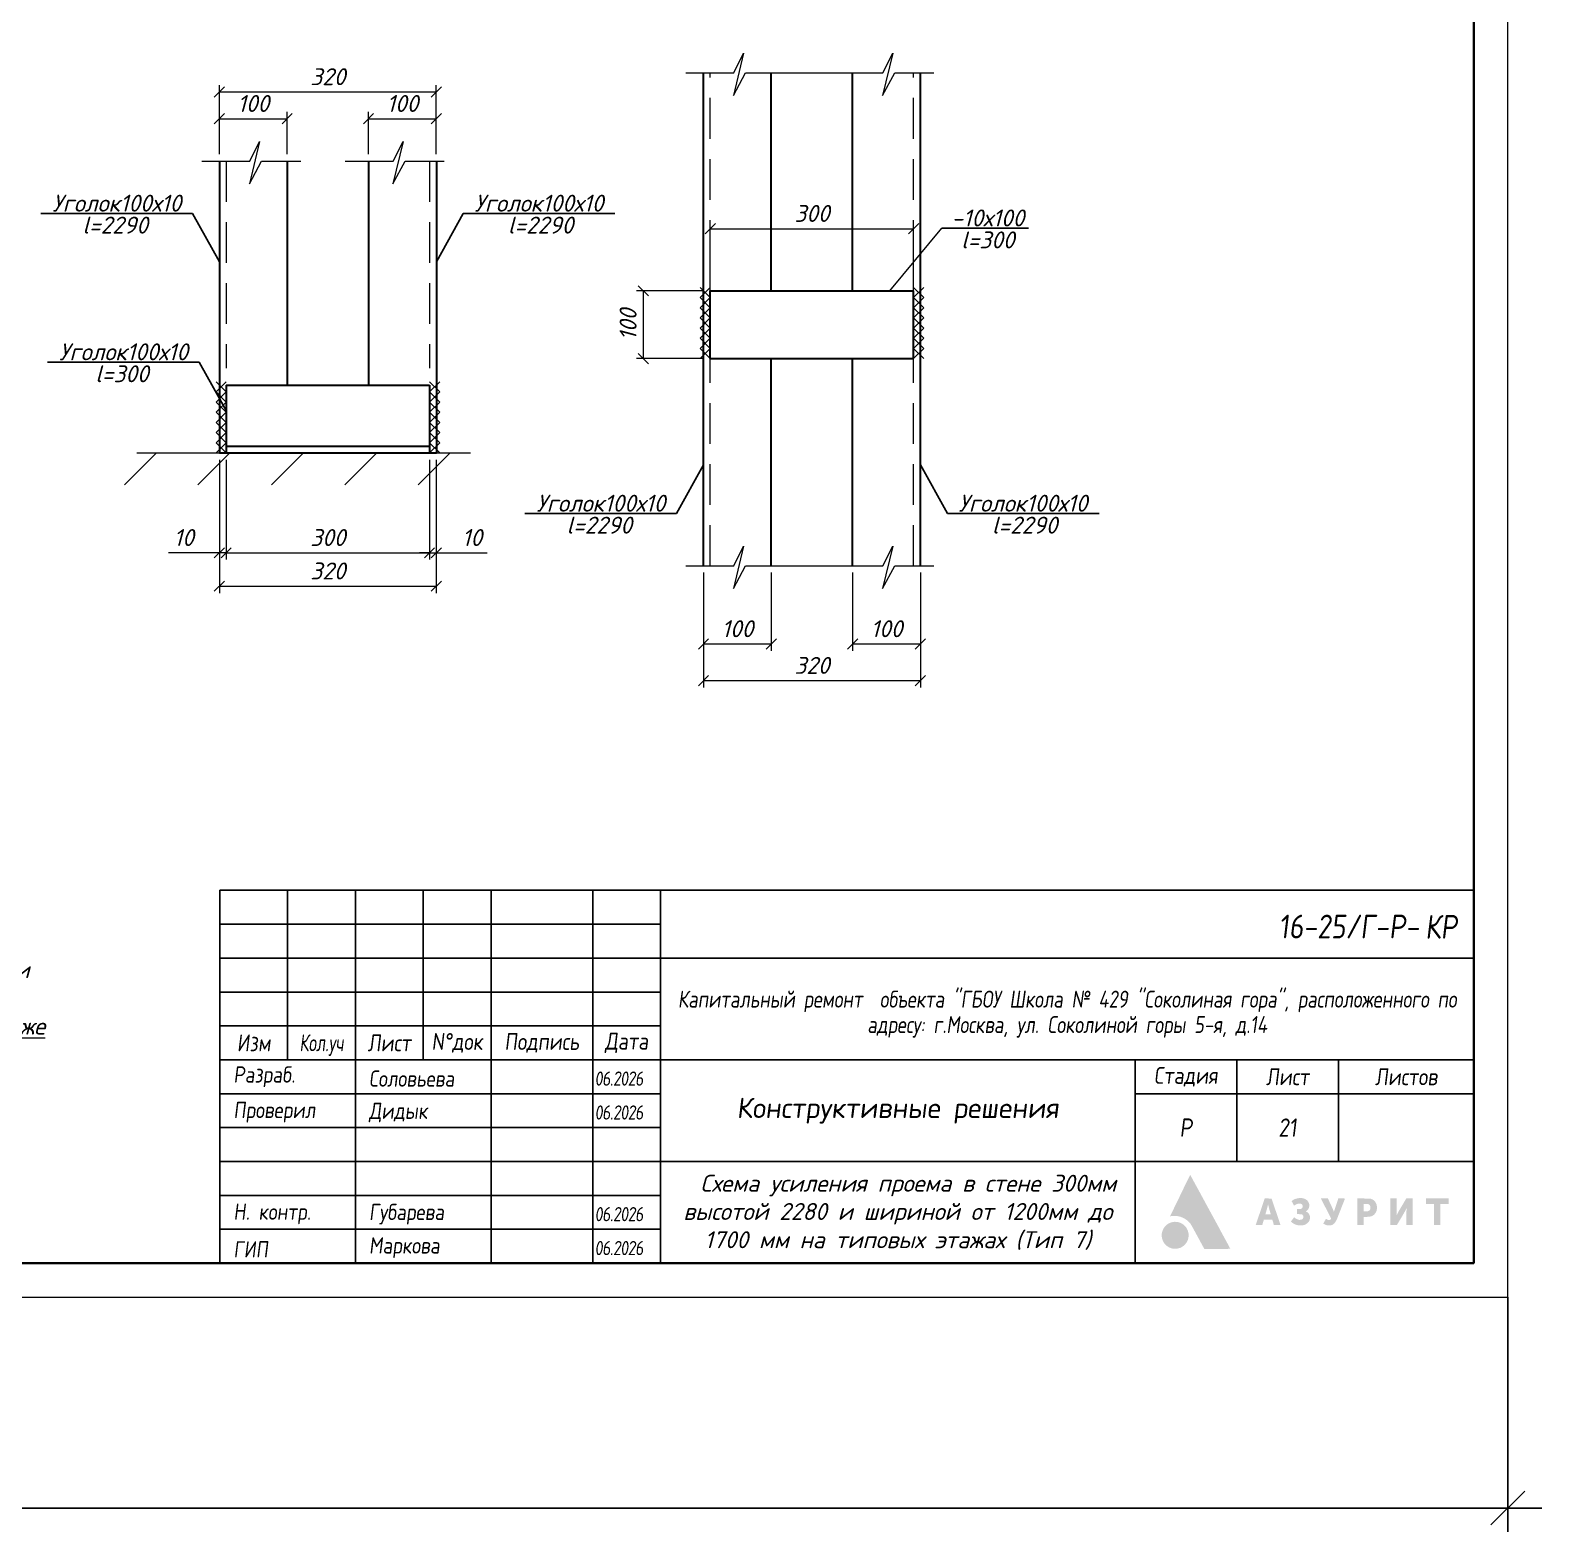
# Model space of a CAD drawing. Header units: millimetres. Extents: x 10124 to 8132345, y -95635 to 1386204.
# Drawn here: x 156351 to 158581, y 25514 to 27729 of the extents above; entities that cross this region are included whole.
import ezdxf
from ezdxf.enums import TextEntityAlignment as Align

# ---------------------------------------------------------------- set-up
doc = ezdxf.new("R2010")
doc.units = ezdxf.units.MM
doc.linetypes.add('Пунктир 2мм', pattern=[3, 2, -1])
doc.layers.get('DEFPOINTS').update_dxf_attribs({"color": 1})
for name, color, linetype, lineweight in [('013', 7, 'Continuous', 13), ('030', 7, 'Continuous', 30), ('_TEXT', 7, 'Continuous', 30)]:
    doc.layers.add(name, color=color, linetype=linetype, lineweight=lineweight)
doc.layers.add('_STAMP', color=7, linetype='Continuous')
doc.styles.add('10', font='isocpeui.ttf', dxfattribs={"height": 25})
doc.styles.add('GOST', font='isocpeur.TTF')
doc.styles.add('ISOCPEUR', font='isocpeur.TTF', dxfattribs={"width": 0.85, "oblique": 7})
doc.styles.add('БДА100', font='romand.shx', dxfattribs={"width": 0.7})
doc.dimstyles.new('10', dxfattribs={"dimtxt": 37.5, "dimasz": 15, "dimexe": 10, "dimexo": 10, "dimgap": 10, "dimtad": 1, "dimtxsty": '10', "dimblk": 'OBLIQUE', "dimcen": 2.5, "dimadec": 0, "dimazin": 0, "dimtfac": 1, "dimtmove": 0, "dimatfit": 3, "dimfxl": 1, "dimlwd": 15, "dimlwe": 15, "dimarcsym": 0})
doc.dimstyles.new('БДА1', dxfattribs={"dimtxt": 2, "dimasz": 1, "dimexe": 0.7, "dimexo": 0, "dimgap": 0.8, "dimtad": 1, "dimdec": 0, "dimrnd": 1, "dimzin": 0, "dimdsep": 46, "dimtxsty": 'БДА100', "dimblk": 'OBLIQUE', "dimcen": 2, "dimdle": 1, "dimadec": 0, "dimazin": 0, "dimtfac": 1, "dimtdec": 0, "dimtmove": 1, "dimatfit": 3, "dimldrblk": 'NONE', "dimfxl": 0.7, "dimtolj": 1, "dimtzin": 0, "dimlwd": -1, "dimlwe": -1, "dimarcsym": 0})

# ---------------------------------------------------------------- blocks, each defined once
blk = doc.blocks.new('_OBLIQUE')
at = {"color": 0, "linetype": 'ByBlock'}
blk.add_line((-0.5, -0.5), (0.5, 0.5), dxfattribs=at)
blk = doc.blocks.new('*D17')
at = {"layer": 'DEFPOINTS', "color": 0, "transparency": 16777216}
for p, q in [((0, 0), (0, -34.62)), ((594, 0), (594, -34.62)), ((-5, -31.12), (599, -31.12))]:
    blk.add_line(p, q, dxfattribs=at)
for p in [(0, 0), (594, 0), (594, -31.12)]:
    blk.add_point(p, dxfattribs=at)
at = {"layer": 'DEFPOINTS', "color": 0, "transparency": 16777216, "xscale": 5, "yscale": 5, "zscale": 5, "rotation": 180}
blk.add_blockref('_OBLIQUE', (0, -31.12), dxfattribs=at)
at = {"layer": 'DEFPOINTS', "color": 0, "transparency": 16777216, "xscale": 5, "yscale": 5, "zscale": 5}
blk.add_blockref('_OBLIQUE', (594, -31.12), dxfattribs=at)
at = {"layer": 'DEFPOINTS', "color": 0, "lineweight": 0, "transparency": 16777216, "insert": (105, -22.12), "char_height": 10, "attachment_point": 5, "style": 'БДА100'}
blk.add_mtext('\\A1;594', dxfattribs=at)
blk = doc.blocks.new('_None')
blk = doc.blocks.new('Логотип Азурит')
at = {"layer": '_STAMP', "linetype": 'Continuous', "true_color": 0x2a3756}
h = blk.add_hatch(color=159, dxfattribs=at)
h.dxf.hatch_style = 1
h.paths.add_polyline_path([(-39.4, 8.5), (-40.02, 9.65), (-40.61, 10.74), (-41.14, 11.7), (-41.62, 12.59), (-41.79, 12.89), (-41.86, 13.01), (-41.91, 12.94), (-41.99, 12.78), (-42.39, 11.96), (-42.77, 11.18), (-43.09, 10.5), (-43.47, 9.72), (-44.18, 8.26), (-44.5, 7.6), (-44.73, 7.14), (-44.85, 6.9), (-44.7, 6.93), (-44.51, 6.95), (-44.27, 6.97), (-44.09, 6.97), (-43.91, 6.96), (-43.74, 6.94), (-43.56, 6.91), (-43.39, 6.87), (-43.22, 6.81), (-43.05, 6.75), (-42.89, 6.68), (-42.73, 6.59), (-42.58, 6.5), (-42.43, 6.4), (-42.29, 6.29), (-42.15, 6.17), (-42.03, 6.04), (-41.91, 5.91), (-41.79, 5.77), (-41.72, 5.65), (-41.63, 5.5), (-41.3, 4.9), (-41.02, 4.39), (-40.57, 3.56), (-40.05, 2.59), (-39.78, 2.11), (-37.86, 2.11), (-36.5, 2.11), (-35.94, 2.12), (-36.48, 3.13), (-36.82, 3.75), (-37.16, 4.37), (-37.67, 5.33), (-38.2, 6.3), (-38.54, 6.93), (-38.87, 7.53)])
h = blk.add_hatch(color=159, dxfattribs=at)
h.dxf.hatch_style = 1
h.paths.add_polyline_path([(-29.3, 7.88), (-29.63, 8.84), (-29.86, 9.53), (-30.37, 9.54), (-30.87, 9.54), (-30.93, 9.38), (-31.26, 8.4), (-31.64, 7.27), (-31.97, 6.31), (-32.19, 5.64), (-32.05, 5.63), (-31.71, 5.62), (-31.23, 5.62), (-31.11, 6.03), (-30.99, 6.44), (-30.37, 6.44), (-29.75, 6.44), (-29.63, 6.03), (-29.52, 5.62), (-29.03, 5.62), (-28.54, 5.62), (-28.6, 5.8), (-28.93, 6.79)])
h.paths.add_polyline_path([(-30.77, 7.21), (-30.74, 7.31), (-30.56, 7.93), (-30.43, 8.43), (-30.39, 8.59), (-30.37, 8.65), (-30.35, 8.64), (-30.31, 8.45), (-30.22, 8.08), (-30.11, 7.66), (-30.01, 7.33), (-29.97, 7.21), (-30.37, 7.21)], flags=16)
h = blk.add_hatch(color=159, dxfattribs=at)
h.dxf.hatch_style = 1
h.paths.add_polyline_path([(-24.39, 7.35), (-24.47, 7.43), (-24.56, 7.5), (-24.66, 7.56), (-24.81, 7.65), (-24.74, 7.69), (-24.65, 7.75), (-24.55, 7.86), (-24.45, 7.97), (-24.38, 8.09), (-24.35, 8.18), (-24.32, 8.25), (-24.31, 8.34), (-24.3, 8.45), (-24.3, 8.65), (-24.31, 8.73), (-24.34, 8.82), (-24.41, 8.99), (-24.51, 9.14), (-24.63, 9.28), (-24.78, 9.39), (-24.95, 9.48), (-25.13, 9.55), (-25.34, 9.59), (-25.56, 9.6), (-25.74, 9.6), (-25.91, 9.58), (-26.08, 9.55), (-26.23, 9.51), (-26.39, 9.46), (-26.53, 9.39), (-26.67, 9.32), (-26.8, 9.23), (-26.9, 9.15), (-26.81, 8.98), (-26.64, 8.66), (-26.54, 8.5), (-26.51, 8.5), (-26.46, 8.54), (-26.35, 8.61), (-26.21, 8.67), (-26.07, 8.73), (-25.93, 8.77), (-25.82, 8.79), (-25.72, 8.79), (-25.62, 8.79), (-25.53, 8.76), (-25.46, 8.73), (-25.39, 8.68), (-25.34, 8.62), (-25.3, 8.55), (-25.26, 8.45), (-25.26, 8.36), (-25.27, 8.27), (-25.32, 8.18), (-25.36, 8.13), (-25.39, 8.08), (-25.44, 8.05), (-25.49, 8.02), (-25.63, 7.99), (-25.84, 7.98), (-26.1, 7.97), (-26.1, 7.6), (-26.1, 7.24), (-25.78, 7.23), (-25.54, 7.21), (-25.45, 7.2), (-25.38, 7.18), (-25.33, 7.15), (-25.28, 7.12), (-25.25, 7.08), (-25.21, 7.02), (-25.19, 6.96), (-25.17, 6.9), (-25.17, 6.76), (-25.18, 6.7), (-25.2, 6.64), (-25.23, 6.58), (-25.26, 6.53), (-25.31, 6.49), (-25.37, 6.45), (-25.44, 6.43), (-25.52, 6.41), (-25.69, 6.39), (-25.78, 6.39), (-25.87, 6.41), (-26, 6.45), (-26.16, 6.51), (-26.3, 6.6), (-26.43, 6.69), (-26.53, 6.76), (-26.77, 6.45), (-26.93, 6.26), (-26.97, 6.2), (-26.98, 6.15), (-26.97, 6.11), (-26.94, 6.07), (-26.82, 5.97), (-26.62, 5.84), (-26.41, 5.73), (-26.19, 5.65), (-25.97, 5.59), (-25.78, 5.57), (-25.53, 5.57), (-25.3, 5.58), (-25.12, 5.61), (-24.99, 5.65), (-24.87, 5.71), (-24.75, 5.78), (-24.64, 5.85), (-24.54, 5.94), (-24.45, 6.03), (-24.37, 6.13), (-24.31, 6.23), (-24.25, 6.37), (-24.21, 6.51), (-24.2, 6.66), (-24.2, 6.82), (-24.21, 6.94), (-24.24, 7.06), (-24.28, 7.16), (-24.33, 7.26)])
h = blk.add_hatch(color=159, dxfattribs=at)
h.dxf.hatch_style = 1
h.paths.add_polyline_path([(-19.61, 8.04), (-19.36, 8.68), (-19.14, 9.22), (-19.03, 9.53), (-19.17, 9.54), (-19.52, 9.54), (-20.02, 9.54), (-20.05, 9.44), (-20.31, 8.65), (-20.59, 7.81), (-20.63, 7.68), (-20.66, 7.62), (-20.67, 7.61), (-20.7, 7.67), (-20.82, 7.97), (-21.01, 8.4), (-21.34, 9.1), (-21.54, 9.54), (-22.06, 9.54), (-22.58, 9.54), (-22.4, 9.17), (-21.88, 8.17), (-21.32, 7.06), (-21.11, 6.63), (-21.09, 6.56), (-21.1, 6.52), (-21.15, 6.45), (-21.21, 6.41), (-21.28, 6.38), (-21.37, 6.37), (-21.45, 6.37), (-21.55, 6.39), (-21.64, 6.43), (-21.74, 6.49), (-21.82, 6.53), (-21.86, 6.49), (-21.92, 6.39), (-22.11, 6.05), (-22.23, 5.85), (-22.18, 5.81), (-22.08, 5.75), (-21.95, 5.69), (-21.81, 5.63), (-21.69, 5.59), (-21.51, 5.57), (-21.31, 5.57), (-21.12, 5.59), (-20.97, 5.62), (-20.88, 5.66), (-20.79, 5.71), (-20.71, 5.77), (-20.63, 5.84), (-20.56, 5.93), (-20.48, 6.02), (-20.35, 6.23), (-20.28, 6.35), (-20.21, 6.51), (-19.92, 7.25)])
h = blk.add_hatch(color=159, dxfattribs=at)
h.dxf.hatch_style = 1
h.paths.add_polyline_path([(-14.46, 7.53), (-14.41, 7.64), (-14.37, 7.74), (-14.33, 7.96), (-14.31, 8.19), (-14.32, 8.41), (-14.37, 8.63), (-14.45, 8.83), (-14.5, 8.93), (-14.55, 9.02), (-14.62, 9.1), (-14.69, 9.18), (-14.81, 9.29), (-14.92, 9.37), (-15.06, 9.43), (-15.21, 9.49), (-15.33, 9.52), (-15.49, 9.53), (-16.3, 9.54), (-17.21, 9.54), (-17.21, 7.58), (-17.21, 5.62), (-16.73, 5.62), (-16.25, 5.62), (-16.25, 6.23), (-16.25, 6.83), (-15.87, 6.83), (-15.58, 6.84), (-15.35, 6.86), (-15.17, 6.91), (-14.99, 6.98), (-14.83, 7.08), (-14.69, 7.2), (-14.56, 7.36)])
h.paths.add_polyline_path([(-15.6, 7.68), (-15.67, 7.66), (-15.95, 7.66), (-16.25, 7.66), (-16.25, 8.2), (-16.25, 8.74), (-15.93, 8.73), (-15.64, 8.72), (-15.57, 8.7), (-15.51, 8.67), (-15.42, 8.6), (-15.35, 8.51), (-15.32, 8.45), (-15.3, 8.39), (-15.29, 8.19), (-15.29, 8.07), (-15.3, 8), (-15.32, 7.94), (-15.35, 7.88), (-15.39, 7.82), (-15.43, 7.78), (-15.53, 7.71)], flags=16)
h = blk.add_hatch(color=159, dxfattribs=at)
h.dxf.hatch_style = 1
h.paths.add_polyline_path([(-10.09, 7.82), (-9.98, 8.03), (-9.94, 8.12), (-9.95, 7.93), (-9.96, 7.49), (-9.97, 6.69), (-9.97, 5.62), (-9.5, 5.62), (-9.04, 5.62), (-9.04, 7.58), (-9.04, 9.54), (-9.51, 9.54), (-9.99, 9.54), (-10.36, 8.91), (-10.84, 8.1), (-11.03, 7.78), (-11.26, 7.34), (-11.37, 7.13), (-11.42, 7.05), (-11.41, 7.31), (-11.39, 7.78), (-11.39, 8.55), (-11.39, 9.54), (-11.86, 9.54), (-12.34, 9.54), (-12.34, 7.58), (-12.34, 5.62), (-11.86, 5.62), (-11.37, 5.62), (-11.18, 5.95), (-10.61, 6.89), (-10.31, 7.42)])
h = blk.add_hatch(color=159, dxfattribs=at)
h.dxf.hatch_style = 1
h.paths.add_polyline_path([(-3.74, 9.14), (-3.74, 9.54), (-5.42, 9.54), (-7.09, 9.54), (-7.09, 9.14), (-7.09, 8.74), (-6.5, 8.74), (-5.9, 8.74), (-5.9, 7.18), (-5.9, 5.62), (-5.43, 5.62), (-4.95, 5.62), (-4.95, 7.18), (-4.95, 8.74), (-4.35, 8.74), (-3.74, 8.74)])
at = {"layer": '_STAMP', "linetype": 'Continuous', "true_color": 0x1447b7}
h = blk.add_hatch(color=162, dxfattribs=at)
h.dxf.hatch_style = 1
h.paths.add_polyline_path([(-42.09, 4.22), (-42.11, 4.4), (-42.15, 4.58), (-42.2, 4.76), (-42.27, 4.93), (-42.35, 5.1), (-42.45, 5.26), (-42.57, 5.41), (-42.7, 5.55), (-42.8, 5.64), (-42.91, 5.72), (-43.14, 5.86), (-43.38, 5.97), (-43.63, 6.05), (-43.89, 6.09), (-44.15, 6.1), (-44.42, 6.07), (-44.55, 6.04), (-44.68, 6.01), (-44.87, 5.94), (-45.05, 5.85), (-45.22, 5.74), (-45.37, 5.62), (-45.51, 5.49), (-45.63, 5.35), (-45.75, 5.19), (-45.84, 5.03), (-45.92, 4.85), (-45.98, 4.67), (-46.03, 4.49), (-46.06, 4.29), (-46.07, 4.1), (-46.05, 3.9), (-46.02, 3.7), (-45.97, 3.51), (-45.92, 3.37), (-45.87, 3.24), (-45.8, 3.11), (-45.72, 2.99), (-45.64, 2.88), (-45.54, 2.77), (-45.44, 2.67), (-45.33, 2.57), (-45.22, 2.49), (-45.1, 2.41), (-44.98, 2.34), (-44.85, 2.28), (-44.72, 2.22), (-44.58, 2.18), (-44.44, 2.15), (-44.3, 2.13), (-44.05, 2.12), (-43.8, 2.14), (-43.57, 2.19), (-43.34, 2.26), (-43.12, 2.37), (-42.92, 2.5), (-42.73, 2.65), (-42.56, 2.83), (-42.44, 2.99), (-42.34, 3.15), (-42.26, 3.32), (-42.19, 3.49), (-42.14, 3.67), (-42.11, 3.85), (-42.09, 4.03)])
blk = doc.blocks.new('_Azurit_Stamp')
at = {"layer": '_STAMP'}
for p, q in [((-175, 55), (-175, 30)), ((-165, 55), (-165, 0)), ((-155, 55), (-155, 30)), ((-145, 55), (-145, 0)), ((-130, 55), (-130, 0)), ((-120, 55), (-120, 0)), ((-185, 50), (-120, 50)), ((-185, 45), (-120, 45)), ((0, 45), (-120, 45)), ((-185, 40), (-120, 40)), ((-185, 35), (-120, 35)), ((-185, 30), (-120, 30)), ((0, 30), (-120, 30)), ((-50, 30), (-50, 0)), ((-35, 25), (-35, 30)), ((-20, 25), (-20, 30)), ((-185, 25), (-120, 25)), ((-50, 25), (-35, 25)), ((-35, 25), (-50, 25)), ((-35, 25), (-20, 25)), ((-35, 15), (-35, 25)), ((-20, 25), (-35, 25)), ((-20, 25), (0, 25)), ((-20, 15), (-20, 25)), ((0, 25), (-20, 25)), ((-185, 20), (-120, 20)), ((-185, 15), (-120, 15)), ((-120, 15), (0, 15)), ((-185, 10), (-120, 10)), ((-185, 5), (-120, 5))]:
    blk.add_line(p, q, dxfattribs=at)
blk.add_lwpolyline([(-185, 0), (0, 0), (0, 55), (-185, 55)], close=True, dxfattribs=at)
at = {"linetype": 'Continuous'}
blk.add_blockref('Логотип Азурит', (0, 0), dxfattribs=at)
at = {"color": 0, "lineweight": 9, "insert": (-42.5, 20), "char_height": 2.7, "width": 15, "attachment_point": 5, "style": 'ISOCPEUR'}
blk.add_mtext('Р', dxfattribs=at)
at = {"layer": '_TEXT', "color": 1, "style": 'ISOCPEUR', "oblique": 7, "width": 0.85}
blk.add_text('КР ', height=3.5, dxfattribs=at).set_placement((-7.2, 49.62), align=Align.MIDDLE_LEFT)
at = {"layer": '_TEXT', "color": 5, "line_spacing_factor": 0.9, "style": 'ISOCPEUR'}
for s, width, heights, insert, char_height, attachment_point in [('16-25/Г-Р-', 69.1586, [9.61], (-8.07, 49.66), 3.5, 6), ('{\\Q8;\\W0.8;\\C7;Капитальный ремонт  объекта "ГБОУ Школа № 429 "Соколиная гора", расположенного по адресу: г.Москва, ул. Соколиной горы 5-я, д.14}', 120, [14.01], (-60, 36.73), 2.5, 5), ('{\\W1;Конструктивные решения}', 69.1586, [14.57], (-85, 22.5), 3, 5)]:
    blk.add_mtext_dynamic_manual_height_columns(s, width=width, gutter_width=0, heights=heights, dxfattribs=dict(at, insert=insert, char_height=char_height, attachment_point=attachment_point))
at = {"layer": '_TEXT', "style": 'ISOCPEUR'}
for s, width, insert, char_height, attachment_point in [('Изм', 10, (-180, 32.5), 2.5, 5), ('{\\W0.7;Кол.уч}', 10, (-170, 32.17), 2.5, 5), ('Лист', 10, (-160, 32.5), 2.5, 5), ('N%%Dдок', 10, (-150, 32.5), 2.5, 5), ('Подпись', 10, (-137.5, 32.5), 2.5, 5), ('Дата', 10, (-125, 32.5), 2.5, 5), ('Разраб.', 20, (-183, 27.5), 2.4, 4), ('Стадия', 15, (-42.5, 27.5), 2.5, 5), ('Лист', 15, (-27.5, 27.5), 2.5, 5), ('Листов', 15, (-10, 27.5), 2.5, 5), ('Проверил', 20, (-183, 22.27), 2.4, 4), ('Н. контр.', 20, (-183, 7.27), 2.4, 4), ('ГИП', 20, (-183, 2.04), 2.4, 4)]:
    blk.add_mtext_dynamic_manual_height_columns(s, width=width, gutter_width=12.5, heights=[0], dxfattribs=dict(at, insert=insert, char_height=char_height, attachment_point=attachment_point))
at = {"layer": '_TEXT', "color": 1, "attachment_point": 4, "style": 'ISOCPEUR'}
for s, width, insert, char_height in [('Соловьева', 19.0361, (-163, 27.23), 2.4), ('{\\W0.82;\\T0.92;06.2026}', 7.4894, (-129.7, 27.23), 2.1), ('{\\W0.82;\\T0.92;06.2026}', 7.4894, (-129.7, 22.23), 2.1), ('{\\W0.82;\\T0.92;06.2026}', 7.4894, (-129.7, 7.23), 2.1), ('{\\W0.82;\\T0.92;06.2026}', 7.4894, (-129.7, 2.23), 2.1)]:
    blk.add_mtext_dynamic_manual_height_columns(s, width=width, gutter_width=12.5, heights=[0], dxfattribs=dict(at, insert=insert, char_height=char_height))
at = {"layer": '_TEXT', "color": 5, "char_height": 2.4, "attachment_point": 4, "style": 'ISOCPEUR'}
for s, insert in [('Дидык', (-163, 22.23)), ('Губарева', (-163, 7.23)), ('Маркова', (-163, 2.29))]:
    blk.add_mtext_dynamic_manual_height_columns(s, width=19.0361, gutter_width=12.5, heights=[0], dxfattribs=dict(at, insert=insert))
blk = doc.blocks.new('*D464')
at = {"color": 0, "lineweight": 15, "ltscale": 100, "transparency": 16777216}
for p, q in [((156640.5, 27095.4), (156640.5, 26948.1)), ((156940.5, 27095.4), (156940.5, 26948.1)), ((156640.5, 26958.1), (156940.5, 26958.1))]:
    blk.add_line(p, q, dxfattribs=at)
at = {"layer": 'DEFPOINTS', "color": 0, "ltscale": 100, "transparency": 16777216}
for p in [(156640.5, 27105.4), (156940.5, 27105.4), (156940.5, 26958.1)]:
    blk.add_point(p, dxfattribs=at)
at = {"color": 0, "lineweight": 15, "ltscale": 100, "transparency": 16777216, "xscale": 15, "yscale": 15, "zscale": 15, "rotation": 180}
blk.add_blockref('_OBLIQUE', (156640.5, 26958.1), dxfattribs=at)
at = {"color": 0, "lineweight": 15, "ltscale": 100, "transparency": 16777216, "xscale": 15, "yscale": 15, "zscale": 15}
blk.add_blockref('_OBLIQUE', (156940.5, 26958.1), dxfattribs=at)
at = {"color": 0, "ltscale": 100, "transparency": 16777216, "insert": (156790.5, 26980.6), "char_height": 25, "attachment_point": 5, "style": '10'}
blk.add_mtext('300', dxfattribs=at)
blk = doc.blocks.new('*D490')
at = {"layer": '013', "color": 0, "lineweight": 15, "ltscale": 100, "transparency": 16777216}
for p, q in [((156630.5, 27095.4), (156630.5, 26948.1)), ((156640.5, 27095.4), (156640.5, 26948.1)), ((156630.5, 26958.1), (156555.4, 26958.1)), ((156640.5, 26958.1), (156630.5, 26958.1)), ((156640.5, 26958.1), (156655.5, 26958.1))]:
    blk.add_line(p, q, dxfattribs=at)
at = {"layer": 'DEFPOINTS', "color": 0, "ltscale": 100, "transparency": 16777216}
for p in [(156630.5, 27105.4), (156640.5, 27105.4), (156630.5, 26958.1)]:
    blk.add_point(p, dxfattribs=at)
at = {"layer": '013', "color": 0, "lineweight": 15, "ltscale": 100, "transparency": 16777216, "xscale": 15, "yscale": 15, "zscale": 15}
blk.add_blockref('_OBLIQUE', (156630.5, 26958.1), dxfattribs=at)
at = {"layer": '013', "color": 0, "lineweight": 15, "ltscale": 100, "transparency": 16777216, "xscale": 15, "yscale": 15, "zscale": 15, "rotation": 180}
blk.add_blockref('_OBLIQUE', (156640.5, 26958.1), dxfattribs=at)
at = {"layer": '013', "color": 0, "ltscale": 100, "transparency": 16777216, "insert": (156577.9, 26980.6), "char_height": 25, "attachment_point": 5, "style": '10'}
blk.add_mtext('10', dxfattribs=at)
blk = doc.blocks.new('*D465')
at = {"layer": '013', "color": 0, "lineweight": 15, "ltscale": 100, "transparency": 16777216}
for p, q in [((156940.5, 27095.4), (156940.5, 26948.1)), ((156950.5, 27095.4), (156950.5, 26948.1)), ((156940.5, 26958.1), (156925.5, 26958.1)), ((156940.5, 26958.1), (156950.5, 26958.1)), ((156950.5, 26958.1), (157025.7, 26958.1))]:
    blk.add_line(p, q, dxfattribs=at)
at = {"layer": 'DEFPOINTS', "color": 0, "ltscale": 100, "transparency": 16777216}
for p in [(156940.5, 27105.4), (156950.5, 27105.4), (156950.5, 26958.1)]:
    blk.add_point(p, dxfattribs=at)
at = {"layer": '013', "color": 0, "lineweight": 15, "ltscale": 100, "transparency": 16777216, "xscale": 15, "yscale": 15, "zscale": 15}
blk.add_blockref('_OBLIQUE', (156940.5, 26958.1), dxfattribs=at)
at = {"layer": '013', "color": 0, "lineweight": 15, "ltscale": 100, "transparency": 16777216, "xscale": 15, "yscale": 15, "zscale": 15, "rotation": 180}
blk.add_blockref('_OBLIQUE', (156950.5, 26958.1), dxfattribs=at)
at = {"layer": '013', "color": 0, "ltscale": 100, "transparency": 16777216, "insert": (157003.1, 26980.6), "char_height": 25, "attachment_point": 5, "style": '10'}
blk.add_mtext('10', dxfattribs=at)
blk = doc.blocks.new('*D445')
at = {"layer": '013', "color": 0, "lineweight": 15, "ltscale": 100, "transparency": 16777216}
for p, q in [((156630.5, 27095.4), (156630.5, 26898.8)), ((156950.5, 27095.4), (156950.5, 26898.8)), ((156630.5, 26908.8), (156950.5, 26908.8))]:
    blk.add_line(p, q, dxfattribs=at)
at = {"layer": 'DEFPOINTS', "color": 0, "ltscale": 100, "transparency": 16777216}
for p in [(156630.5, 27105.4), (156950.5, 27105.4), (156950.5, 26908.8)]:
    blk.add_point(p, dxfattribs=at)
at = {"layer": '013', "color": 0, "lineweight": 15, "ltscale": 100, "transparency": 16777216, "xscale": 15, "yscale": 15, "zscale": 15, "rotation": 180}
blk.add_blockref('_OBLIQUE', (156630.5, 26908.8), dxfattribs=at)
at = {"layer": '013', "color": 0, "lineweight": 15, "ltscale": 100, "transparency": 16777216, "xscale": 15, "yscale": 15, "zscale": 15}
blk.add_blockref('_OBLIQUE', (156950.5, 26908.8), dxfattribs=at)
at = {"layer": '013', "color": 0, "ltscale": 100, "transparency": 16777216, "insert": (156790.5, 26931.3), "char_height": 25, "attachment_point": 5, "style": '10'}
blk.add_mtext('320', dxfattribs=at)
blk = doc.blocks.new('*D480')
at = {"layer": '013', "color": 0, "lineweight": 15, "ltscale": 100, "transparency": 16777216}
for p, q in [((156630.5, 27546), (156630.5, 27608.4)), ((156730.5, 27546), (156730.5, 27608.4)), ((156630.5, 27598.4), (156730.5, 27598.4))]:
    blk.add_line(p, q, dxfattribs=at)
at = {"layer": 'DEFPOINTS', "color": 0, "ltscale": 100, "transparency": 16777216}
for p in [(156730.5, 27598.4), (156630.5, 27536), (156730.5, 27536)]:
    blk.add_point(p, dxfattribs=at)
at = {"layer": '013', "color": 0, "lineweight": 15, "ltscale": 100, "transparency": 16777216, "xscale": 15, "yscale": 15, "zscale": 15, "rotation": 180}
blk.add_blockref('_OBLIQUE', (156630.5, 27598.4), dxfattribs=at)
at = {"layer": '013', "color": 0, "lineweight": 15, "ltscale": 100, "transparency": 16777216, "xscale": 15, "yscale": 15, "zscale": 15}
blk.add_blockref('_OBLIQUE', (156730.5, 27598.4), dxfattribs=at)
at = {"layer": '013', "color": 0, "ltscale": 100, "transparency": 16777216, "insert": (156680.5, 27620.9), "char_height": 25, "attachment_point": 5, "style": '10'}
blk.add_mtext('100', dxfattribs=at)
blk = doc.blocks.new('*D450')
at = {"layer": '013', "color": 0, "lineweight": 15, "ltscale": 100, "transparency": 16777216}
for p, q in [((156630.5, 27546), (156630.5, 27647.9)), ((156630.5, 27637.9), (156950.5, 27637.9)), ((156950.5, 27546), (156950.5, 27647.9))]:
    blk.add_line(p, q, dxfattribs=at)
at = {"layer": 'DEFPOINTS', "color": 0, "ltscale": 100, "transparency": 16777216}
for p in [(156950.5, 27637.9), (156630.5, 27536), (156950.5, 27536)]:
    blk.add_point(p, dxfattribs=at)
at = {"layer": '013', "color": 0, "lineweight": 15, "ltscale": 100, "transparency": 16777216, "xscale": 15, "yscale": 15, "zscale": 15, "rotation": 180}
blk.add_blockref('_OBLIQUE', (156630.5, 27637.9), dxfattribs=at)
at = {"layer": '013', "color": 0, "lineweight": 15, "ltscale": 100, "transparency": 16777216, "xscale": 15, "yscale": 15, "zscale": 15}
blk.add_blockref('_OBLIQUE', (156950.5, 27637.9), dxfattribs=at)
at = {"layer": '013', "color": 0, "ltscale": 100, "transparency": 16777216, "insert": (156790.5, 27660.4), "char_height": 25, "attachment_point": 5, "style": '10'}
blk.add_mtext('320', dxfattribs=at)
blk = doc.blocks.new('*D481')
at = {"layer": '013', "color": 0, "lineweight": 15, "ltscale": 100, "transparency": 16777216}
for p, q in [((156850.5, 27546), (156850.5, 27608.4)), ((156950.5, 27546), (156950.5, 27608.4)), ((156850.5, 27598.4), (156950.5, 27598.4))]:
    blk.add_line(p, q, dxfattribs=at)
at = {"layer": 'DEFPOINTS', "color": 0, "ltscale": 100, "transparency": 16777216}
for p in [(156950.5, 27598.4), (156850.5, 27536), (156950.5, 27536)]:
    blk.add_point(p, dxfattribs=at)
at = {"layer": '013', "color": 0, "lineweight": 15, "ltscale": 100, "transparency": 16777216, "xscale": 15, "yscale": 15, "zscale": 15, "rotation": 180}
blk.add_blockref('_OBLIQUE', (156850.5, 27598.4), dxfattribs=at)
at = {"layer": '013', "color": 0, "lineweight": 15, "ltscale": 100, "transparency": 16777216, "xscale": 15, "yscale": 15, "zscale": 15}
blk.add_blockref('_OBLIQUE', (156950.5, 27598.4), dxfattribs=at)
at = {"layer": '013', "color": 0, "ltscale": 100, "transparency": 16777216, "insert": (156900.5, 27620.9), "char_height": 25, "attachment_point": 5, "style": '10'}
blk.add_mtext('100', dxfattribs=at)
blk = doc.blocks.new('*D454')
at = {"layer": '013', "color": 0, "lineweight": 15, "ltscale": 100, "transparency": 16777216}
for p, q in [((157344.6, 26929), (157344.6, 26813.6)), ((157444.6, 26929), (157444.6, 26813.6)), ((157344.6, 26823.6), (157444.6, 26823.6))]:
    blk.add_line(p, q, dxfattribs=at)
at = {"layer": 'DEFPOINTS', "color": 0, "ltscale": 100, "transparency": 16777216}
for p in [(157344.6, 26939), (157444.6, 26939), (157444.6, 26823.6)]:
    blk.add_point(p, dxfattribs=at)
at = {"layer": '013', "color": 0, "lineweight": 15, "ltscale": 100, "transparency": 16777216, "xscale": 15, "yscale": 15, "zscale": 15, "rotation": 180}
blk.add_blockref('_OBLIQUE', (157344.6, 26823.6), dxfattribs=at)
at = {"layer": '013', "color": 0, "lineweight": 15, "ltscale": 100, "transparency": 16777216, "xscale": 15, "yscale": 15, "zscale": 15}
blk.add_blockref('_OBLIQUE', (157444.6, 26823.6), dxfattribs=at)
at = {"layer": '013', "color": 0, "ltscale": 100, "transparency": 16777216, "insert": (157394.6, 26846.1), "char_height": 25, "attachment_point": 5, "style": '10'}
blk.add_mtext('100', dxfattribs=at)
blk = doc.blocks.new('*D455')
at = {"layer": '013', "color": 0, "lineweight": 15, "ltscale": 100, "transparency": 16777216}
for p, q in [((157564.6, 26929), (157564.6, 26813.6)), ((157664.6, 26929), (157664.6, 26813.6)), ((157564.6, 26823.6), (157664.6, 26823.6))]:
    blk.add_line(p, q, dxfattribs=at)
at = {"layer": 'DEFPOINTS', "color": 0, "ltscale": 100, "transparency": 16777216}
for p in [(157564.6, 26939), (157664.6, 26939), (157664.6, 26823.6)]:
    blk.add_point(p, dxfattribs=at)
at = {"layer": '013', "color": 0, "lineweight": 15, "ltscale": 100, "transparency": 16777216, "xscale": 15, "yscale": 15, "zscale": 15, "rotation": 180}
blk.add_blockref('_OBLIQUE', (157564.6, 26823.6), dxfattribs=at)
at = {"layer": '013', "color": 0, "lineweight": 15, "ltscale": 100, "transparency": 16777216, "xscale": 15, "yscale": 15, "zscale": 15}
blk.add_blockref('_OBLIQUE', (157664.6, 26823.6), dxfattribs=at)
at = {"layer": '013', "color": 0, "ltscale": 100, "transparency": 16777216, "insert": (157614.6, 26846.1), "char_height": 25, "attachment_point": 5, "style": '10'}
blk.add_mtext('100', dxfattribs=at)
blk = doc.blocks.new('*D456')
at = {"layer": '013', "color": 0, "lineweight": 15, "ltscale": 100, "transparency": 16777216}
for p, q in [((157344.6, 26929), (157344.6, 26759.5)), ((157664.6, 26929), (157664.6, 26759.5)), ((157344.6, 26769.5), (157664.6, 26769.5))]:
    blk.add_line(p, q, dxfattribs=at)
at = {"layer": 'DEFPOINTS', "color": 0, "ltscale": 100, "transparency": 16777216}
for p in [(157344.6, 26939), (157664.6, 26939), (157664.6, 26769.5)]:
    blk.add_point(p, dxfattribs=at)
at = {"layer": '013', "color": 0, "lineweight": 15, "ltscale": 100, "transparency": 16777216, "xscale": 15, "yscale": 15, "zscale": 15, "rotation": 180}
blk.add_blockref('_OBLIQUE', (157344.6, 26769.5), dxfattribs=at)
at = {"layer": '013', "color": 0, "lineweight": 15, "ltscale": 100, "transparency": 16777216, "xscale": 15, "yscale": 15, "zscale": 15}
blk.add_blockref('_OBLIQUE', (157664.6, 26769.5), dxfattribs=at)
at = {"layer": '013', "color": 0, "ltscale": 100, "transparency": 16777216, "insert": (157504.6, 26792), "char_height": 25, "attachment_point": 5, "style": '10'}
blk.add_mtext('320', dxfattribs=at)
blk = doc.blocks.new('*D483')
at = {"layer": '013', "color": 0, "lineweight": 15, "ltscale": 100, "transparency": 16777216}
for p, q in [((157344.6, 27344.6), (157245.9, 27344.6)), ((157255.9, 27244.6), (157255.9, 27344.6)), ((157344.6, 27244.6), (157245.9, 27244.6))]:
    blk.add_line(p, q, dxfattribs=at)
at = {"layer": 'DEFPOINTS', "color": 0, "ltscale": 100, "transparency": 16777216}
for p in [(157255.9, 27344.6), (157354.6, 27344.6), (157354.6, 27244.6)]:
    blk.add_point(p, dxfattribs=at)
at = {"layer": '013', "color": 0, "lineweight": 15, "ltscale": 100, "transparency": 16777216, "xscale": 15, "yscale": 15, "zscale": 15}
for p, rotation in [((157255.9, 27344.6), 90), ((157255.9, 27244.6), 270)]:
    blk.add_blockref('_OBLIQUE', p, dxfattribs=dict(at, rotation=rotation))
at = {"layer": '013', "color": 0, "ltscale": 100, "transparency": 16777216, "insert": (157233.4, 27294.6), "char_height": 25, "attachment_point": 5, "rotation": 90, "style": '10'}
blk.add_mtext('100', dxfattribs=at)
blk = doc.blocks.new('*D484')
at = {"layer": '013', "color": 0, "lineweight": 15, "ltscale": 100, "transparency": 16777216}
for p, q in [((157354.6, 27354.6), (157354.6, 27446.2)), ((157354.6, 27436.2), (157654.6, 27436.2)), ((157654.6, 27354.6), (157654.6, 27446.2))]:
    blk.add_line(p, q, dxfattribs=at)
at = {"layer": 'DEFPOINTS', "color": 0, "ltscale": 100, "transparency": 16777216}
for p in [(157654.6, 27436.2), (157354.6, 27344.6), (157654.6, 27344.6)]:
    blk.add_point(p, dxfattribs=at)
at = {"layer": '013', "color": 0, "lineweight": 15, "ltscale": 100, "transparency": 16777216, "xscale": 15, "yscale": 15, "zscale": 15, "rotation": 180}
blk.add_blockref('_OBLIQUE', (157354.6, 27436.2), dxfattribs=at)
at = {"layer": '013', "color": 0, "lineweight": 15, "ltscale": 100, "transparency": 16777216, "xscale": 15, "yscale": 15, "zscale": 15}
blk.add_blockref('_OBLIQUE', (157654.6, 27436.2), dxfattribs=at)
at = {"layer": '013', "color": 0, "ltscale": 100, "transparency": 16777216, "insert": (157504.6, 27458.7), "char_height": 25, "attachment_point": 5, "style": '10'}
blk.add_mtext('300', dxfattribs=at)
blk = doc.blocks.new('*U16')
at = {"color": 44, "lineweight": 20, "ltscale": 10}
for p, q in [((594, 0), (594, 420)), ((0, 0), (594, 0))]:
    blk.add_line(p, q, dxfattribs=at)
at = {"color": 137, "lineweight": 35, "ltscale": 10}
for p, q in [((589, 5), (589, 415)), ((8.04, 5), (589, 5))]:
    blk.add_line(p, q, dxfattribs=at)
at = {"color": 44, "lineweight": 13, "style": 'GOST', "oblique": 10, "width": 0.8}
for tag in ['ФОРМАТВЕРТ', 'ФОРМАТГОРИЗ']:
    blk.add_attdef(tag, (542.98, 1.6), '', height=2, dxfattribs=at)
at = {"layer": 'DEFPOINTS', "color": 251, "lineweight": 0}
dim = blk.add_linear_dim(base=(594, -31.12), p1=(0, 0), p2=(594, 0), dimstyle='БДА1', override={"dimscale": 5}, dxfattribs=at)
dim.commit()
dim.dimension.update_dxf_attribs({"geometry": '*D17', "text_midpoint": (105, -31.12), "dimtype": 128})

msp = doc.modelspace()

# ---------------------------------------------------------------- linework, layer by layer
at = {"ltscale": 100}
for p, q in [((156590.721, 27458.8), (156366.979, 27458.8)), ((156630.523, 27387.136), (156590.721, 27458.8)), ((156950.523, 27387.136), (156990.325, 27458.8)), ((156990.325, 27458.8), (157214.066, 27458.8)), ((157823.942, 27437.016), (157696.051, 27437.016)), ((157354.591, 27334.637), (157339.591, 27349.637)), ((157339.591, 27334.637), (157354.591, 27349.637)), ((157669.591, 27334.637), (157654.591, 27349.637)), ((157654.591, 27334.637), (157669.591, 27349.637)), ((157354.591, 27319.637), (157339.591, 27334.637)), ((157339.591, 27319.637), (157354.591, 27334.637)), ((157354.591, 27304.637), (157339.591, 27319.637)), ((157339.591, 27304.637), (157354.591, 27319.637)), ((157669.591, 27319.637), (157654.591, 27334.637)), ((157654.591, 27319.637), (157669.591, 27334.637)), ((157669.591, 27304.637), (157654.591, 27319.637)), ((157654.591, 27304.637), (157669.591, 27319.637)), ((157354.591, 27289.637), (157339.591, 27304.637)), ((157339.591, 27289.637), (157354.591, 27304.637)), ((157669.591, 27289.637), (157654.591, 27304.637)), ((157654.591, 27289.637), (157669.591, 27304.637)), ((157354.591, 27274.637), (157339.591, 27289.637)), ((157339.591, 27274.637), (157354.591, 27289.637)), ((157354.591, 27259.637), (157339.591, 27274.637)), ((157339.591, 27259.637), (157354.591, 27274.637)), ((157669.591, 27274.637), (157654.591, 27289.637)), ((157654.591, 27274.637), (157669.591, 27289.637)), ((157669.591, 27259.637), (157654.591, 27274.637)), ((157654.591, 27259.637), (157669.591, 27274.637)), ((157354.591, 27244.637), (157339.591, 27259.637)), ((157339.591, 27244.637), (157354.591, 27259.637)), ((157669.591, 27244.637), (157654.591, 27259.637)), ((157654.591, 27244.637), (157669.591, 27259.637)), ((156600.721, 27239.534), (156376.979, 27239.534)), ((156640.523, 27167.87), (156600.721, 27239.534)), ((156640.523, 27195.37), (156625.523, 27210.37)), ((156625.523, 27195.37), (156640.523, 27210.37)), ((156955.523, 27195.37), (156940.523, 27210.37)), ((156940.523, 27195.37), (156955.523, 27210.37)), ((156640.523, 27180.37), (156625.523, 27195.37)), ((156625.523, 27180.37), (156640.523, 27195.37)), ((156955.523, 27180.37), (156940.523, 27195.37)), ((156940.523, 27180.37), (156955.523, 27195.37)), ((156640.523, 27165.37), (156625.523, 27180.37)), ((156625.523, 27165.37), (156640.523, 27180.37)), ((156640.523, 27150.37), (156625.523, 27165.37)), ((156625.523, 27150.37), (156640.523, 27165.37)), ((156955.523, 27165.37), (156940.523, 27180.37)), ((156940.523, 27165.37), (156955.523, 27180.37)), ((156955.523, 27150.37), (156940.523, 27165.37)), ((156940.523, 27150.37), (156955.523, 27165.37)), ((156640.523, 27135.37), (156625.523, 27150.37)), ((156625.523, 27135.37), (156640.523, 27150.37)), ((156955.523, 27135.37), (156940.523, 27150.37)), ((156940.523, 27135.37), (156955.523, 27150.37)), ((156640.523, 27120.37), (156625.523, 27135.37)), ((156625.523, 27120.37), (156640.523, 27135.37)), ((156640.523, 27105.37), (156625.523, 27120.37)), ((156625.523, 27105.37), (156640.523, 27120.37)), ((156955.523, 27120.37), (156940.523, 27135.37)), ((156940.523, 27120.37), (156955.523, 27135.37)), ((156955.523, 27105.37), (156940.523, 27120.37)), ((156940.523, 27105.37), (156955.523, 27120.37)), ((156630.523, 27105.37), (156840.523, 27105.37)), ((157344.591, 27087.871), (157304.788, 27016.207)), ((157664.591, 27087.871), (157704.393, 27016.207)), ((157304.788, 27016.207), (157081.047, 27016.207)), ((157704.393, 27016.207), (157928.134, 27016.207))]:
    msp.add_line(p, q, dxfattribs=at)
at = {"layer": '013', "linetype": 'Пунктир 2мм', "ltscale": 30}
for p, q in [((157354.591, 26939.004), (157354.591, 27666.315)), ((157654.591, 26939.004), (157654.591, 27666.315)), ((156640.523, 27536.003), (156640.523, 27230.37)), ((156940.523, 27536.003), (156940.523, 27230.37))]:
    msp.add_line(p, q, dxfattribs=at)
at = {"layer": '013', "ltscale": 100}
for p, q in [((157619.547, 27344.637), (157696.051, 27437.016)), ((156490.444, 27058.449), (156537.685, 27105.37)), ((156508.707, 27105.37), (157000.8, 27105.37)), ((156598.791, 27058.449), (156646.032, 27105.37)), ((156707.137, 27058.449), (156754.378, 27105.37)), ((156815.484, 27058.449), (156862.725, 27105.37)), ((156923.831, 27058.449), (156971.072, 27105.37))]:
    msp.add_line(p, q, dxfattribs=at)
for points in [[(157318.563, 27666.315), (157389.227, 27666.315), (157403.745, 27694.961), (157388.789, 27632.695), (157406.737, 27666.315), (157500.33, 27666.315)], [(157500.33, 27666.315), (157609.227, 27666.315), (157623.745, 27694.961), (157608.789, 27632.695), (157626.737, 27666.315), (157684.591, 27666.315)], [(156604.495, 27536.003), (156675.159, 27536.003), (156689.677, 27564.649), (156674.721, 27502.383), (156692.67, 27536.003), (156750.523, 27536.003)], [(156816.204, 27536.003), (156886.867, 27536.003), (156901.385, 27564.649), (156886.429, 27502.383), (156904.378, 27536.003), (156962.231, 27536.003)], [(157318.563, 26939.004), (157389.227, 26939.004), (157403.745, 26967.65), (157388.789, 26905.384), (157406.737, 26939.004), (157503.834, 26939.004)], [(157503.834, 26939.004), (157609.227, 26939.004), (157623.745, 26967.65), (157608.789, 26905.384), (157626.737, 26939.004), (157684.591, 26939.004)]]:
    msp.add_lwpolyline(points, dxfattribs=at)
at = {"layer": '030', "ltscale": 100}
for p, q in [((157344.591, 26939.004), (157344.591, 27666.315)), ((157444.591, 27344.637), (157444.591, 27666.315)), ((157564.591, 27344.637), (157564.591, 27666.315)), ((157664.591, 26939.004), (157664.591, 27666.315)), ((156630.523, 27536.003), (156630.523, 27105.37)), ((156730.523, 27536.003), (156730.523, 27205.37)), ((156850.523, 27536.003), (156850.523, 27205.37)), ((156950.523, 27536.003), (156950.523, 27105.37)), ((157354.591, 27244.637), (157354.591, 27344.637)), ((157354.591, 27344.637), (157654.591, 27344.637)), ((157654.591, 27244.637), (157654.591, 27344.637)), ((157354.591, 27244.637), (157654.591, 27244.637)), ((157444.591, 26939.004), (157444.591, 27244.637)), ((157564.591, 26939.004), (157564.591, 27244.637)), ((156640.523, 27205.37), (156940.523, 27205.37)), ((156640.523, 27205.37), (156640.523, 27105.37)), ((156940.523, 27205.37), (156940.523, 27105.37)), ((156640.523, 27115.37), (156940.523, 27115.37)), ((156630.523, 27105.37), (156950.523, 27105.37))]:
    msp.add_line(p, q, dxfattribs=at)

# ---------------------------------------------------------------- block references
at = {"xscale": 10, "yscale": 10, "zscale": 10}
msp.add_blockref('*U16', (152591.186, 25860.225), dxfattribs=at)
at = {"layer": '_STAMP', "xscale": 10, "yscale": 10, "zscale": 10}
msp.add_blockref('_Azurit_Stamp', (158481.186, 25910.225), dxfattribs=at)

# ---------------------------------------------------------------- texts
at = {"ltscale": 100, "char_height": 25, "attachment_point": 5, "style": '10'}
for s, insert in [('Уголок100х10', (156479.17, 27473.836)), ('Уголок100х10', (157101.876, 27473.836)), ('l=2290', (156476.763, 27441.462)), ('l=2290', (157104.283, 27441.462)), ('-10х100', (157764.044, 27452.053)), ('l=300', (157764.044, 27419.678)), ('Уголок100х10', (156489.17, 27254.571)), ('l=300', (156486.763, 27222.196)), ('Уголок100х10', (157193.238, 27031.244)), ('Уголок100х10', (157815.944, 27031.244)), ('l=2290', (157190.83, 26998.87)), ('l=2290', (157818.351, 26998.87))]:
    msp.add_mtext(s, dxfattribs=dict(at, insert=insert))
at = {"color": 0, "lineweight": 9}
for s, insert, char_height, width, attachment_point, style in [('\\pxi-3,l5.23419,t5.23419;1.^IТолщину стены 200 мм уточнить согласно обмеров на месте. Длины элементов скорректировать при необходимости.\\P2.^IДанная схема усиления применима для всех проемов с толщиной ж/б стен 200 мм {\\Lна типовом этаже} шириной от 1200 до 1700 мм включительно. \\P3.^IСварку выполнять по ГОСТ 5264-80*. Катет сварного шва принять 8 мм.\\P4.^IРазмеры отмеченные "*" - считать проемом после усиления (в чистоте).\\P5.^IДля крепления обоймы применять распорный анкер М16х120 с назначением для ж/б стен.\\P^IУсилие затяжки принять согласно рекомендаций производителя.', (154606.081, 26193.969), 25, 1840.54729, 4, '10'), ('21', (158206.186, 26110.225), 27, 150, 5, 'ISOCPEUR'), ('\\pxi1.23419;Схема усиления проема в стене 300мм высотой 2280 и шириной от 1200мм до 1700 мм на типовых этажах (Тип 7)', (157631.186, 25985.225), 25, 700, 5, '10')]:
    msp.add_mtext(s, dxfattribs=dict(at, insert=insert, char_height=char_height, width=width, attachment_point=attachment_point, style=style))

# ---------------------------------------------------------------- dimensions: what is measured, and where the dimension line sits
at = {"ltscale": 100}
dim = msp.add_linear_dim(base=(156940.523, 26958.117), p1=(156640.523, 27105.37), p2=(156940.523, 27105.37), dimstyle='10', dxfattribs=at)
dim.commit()
dim.dimension.update_dxf_attribs({"geometry": '*D464', "text_midpoint": (156790.523, 26980.617)})
at = {"layer": '013', "ltscale": 100}
for base, p1, p2, picture, middle in [((156950.523, 27637.929), (156630.523, 27536.003), (156950.523, 27536.003), '*D450', (156790.523, 27660.429)), ((156730.523, 27598.433), (156630.523, 27536.003), (156730.523, 27536.003), '*D480', (156680.523, 27620.933)), ((156950.523, 27598.433), (156850.523, 27536.003), (156950.523, 27536.003), '*D481', (156900.523, 27620.933)), ((156630.523, 26958.117), (156640.523, 27105.37), (156630.523, 27105.37), '*D490', (156577.938, 26980.617)), ((156950.523, 26908.847), (156630.523, 27105.37), (156950.523, 27105.37), '*D445', (156790.523, 26931.347)), ((157444.591, 26823.595), (157344.591, 26939.004), (157444.591, 26939.004), '*D454', (157394.591, 26846.095)), ((157664.591, 26769.507), (157344.591, 26939.004), (157664.591, 26939.004), '*D456', (157504.591, 26792.007)), ((157664.591, 26823.595), (157564.591, 26939.004), (157664.591, 26939.004), '*D455', (157614.591, 26846.095))]:
    dim = msp.add_linear_dim(base=base, p1=p1, p2=p2, dimstyle='10', dxfattribs=at)
    dim.commit()
    dim.dimension.update_dxf_attribs({"geometry": picture, "text_midpoint": middle})
dim = msp.add_linear_dim(base=(157654.591, 27436.24), p1=(157354.591, 27344.637), p2=(157654.591, 27344.637), dimstyle='10', dxfattribs=at)
dim.commit()
dim.dimension.update_dxf_attribs({"geometry": '*D484', "text_midpoint": (157504.591, 27436.24), "dimtype": 160})
for base, p1, p2, angle, picture, middle in [((157255.888, 27344.637), (157354.591, 27244.637), (157354.591, 27344.637), 90, '*D483', (157233.388, 27294.637)), ((156950.523, 26958.117), (156940.523, 27105.37), (156950.523, 27105.37), 180, '*D465', (157003.108, 26980.617))]:
    dim = msp.add_linear_dim(base=base, p1=p1, p2=p2, angle=angle, dimstyle='10', dxfattribs=at)
    dim.commit()
    dim.dimension.update_dxf_attribs({"geometry": picture, "text_midpoint": middle})

doc.saveas('drawing.dxf')
